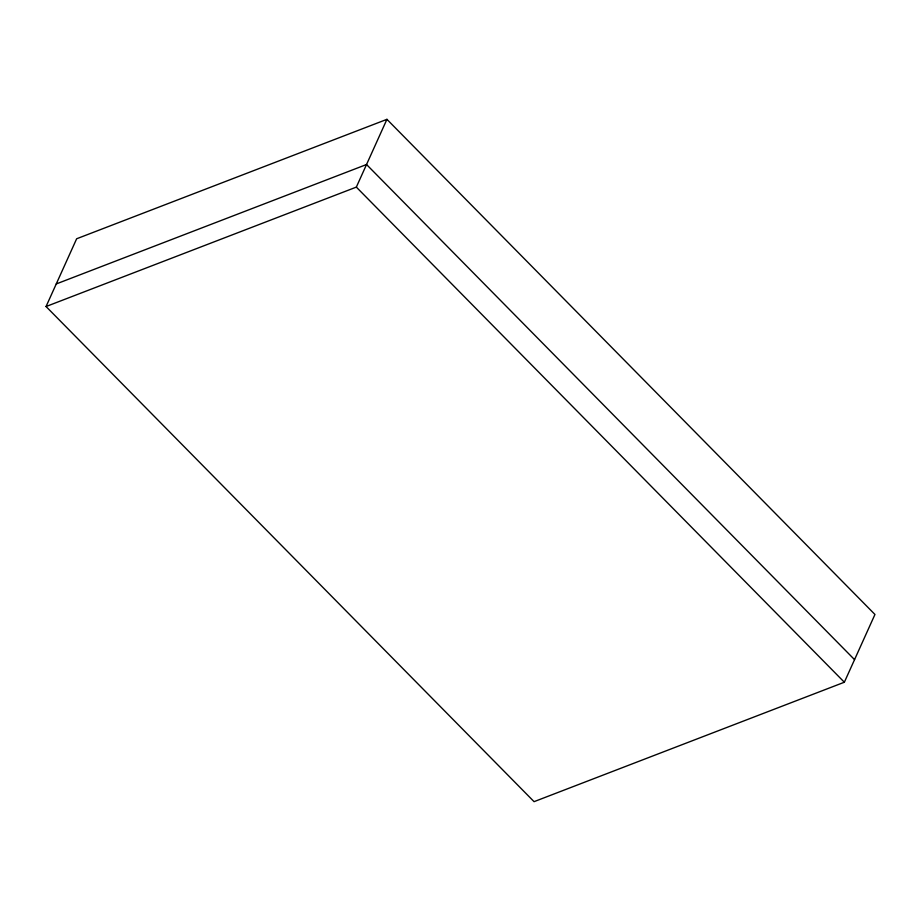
<?xml version="1.0" encoding="UTF-8"?>
<svg xmlns="http://www.w3.org/2000/svg" width="921" height="921" viewBox="0 0 921 921"><rect width="100%" height="100%" fill="white"/><g stroke="black" fill="none" stroke-linecap="round" stroke-linejoin="round"><path stroke-width="1.38" d="M46.05 306.532L76.65 238.769L386.935 119.339L874.95 614.468L844.35 682.231L534.065 801.661L46.05 306.532L356.335 187.113L386.935 119.339M56.25 283.944L366.535 164.514L854.55 659.643M356.335 187.113L844.35 682.231"/></g></svg>
